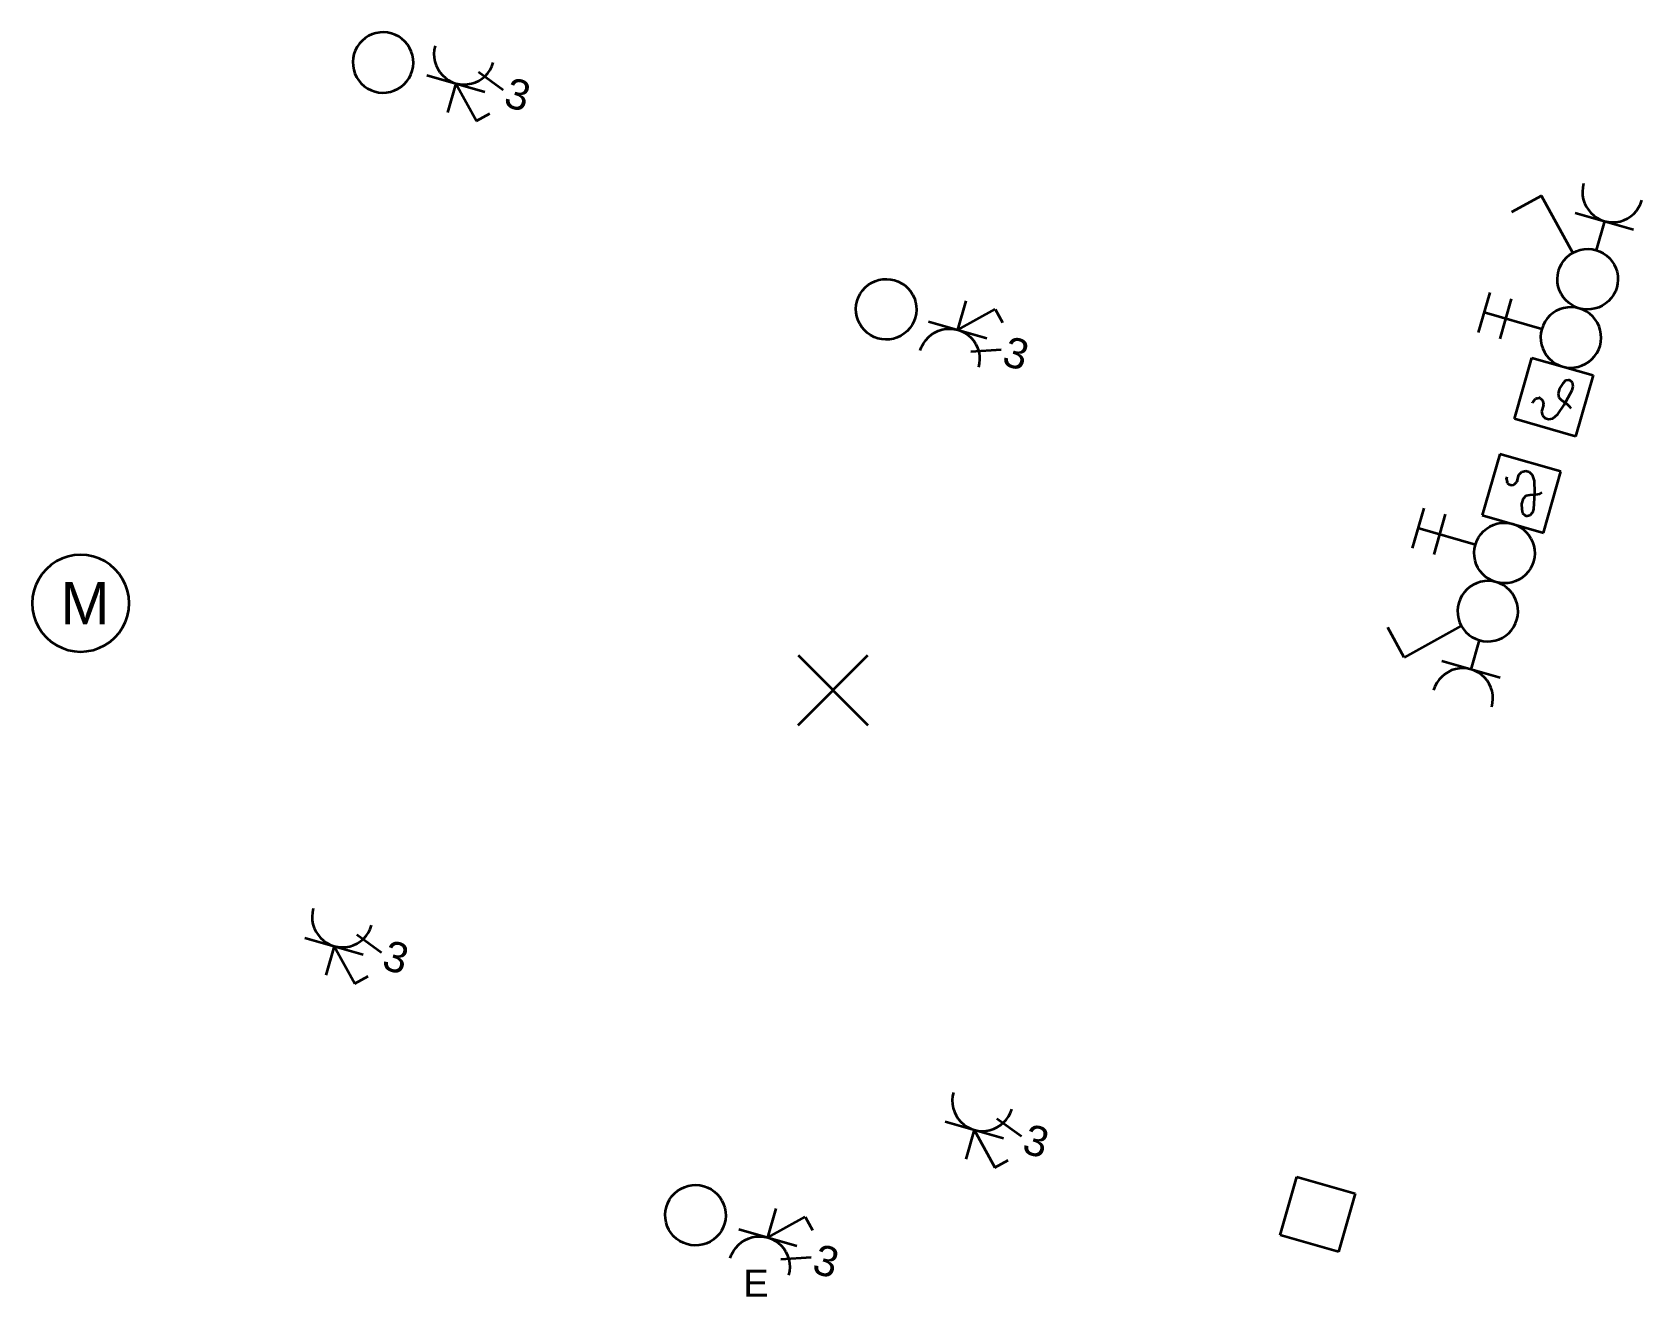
# Model space of a CAD drawing. Extents: x 800 to 1481, y 55 to 490.
# Drawn here: x 1274.3 to 1327.4, y 187.7 to 229.5 of the extents above; entities that cross this region are included whole.
import ezdxf

# ---------------------------------------------------------------- set-up
doc = ezdxf.new("R2010")
doc.units = 0
doc.layers.get('0').update_dxf_attribs({"lineweight": 18})
for name, color, linetype, lineweight, true_color in [('E_Licht', 7, 'Continuous', 35, 0x0080ff), ('E_Multimedia', 7, 'Continuous', 35, 0x00e500), ('E_RTH', 5, 'Continuous', 35, 0x0000ff)]:
    doc.layers.add(name, color=color, linetype=linetype, lineweight=lineweight, true_color=true_color)
doc.styles.get("Standard").update_dxf_attribs({"font": 'arial.ttf'})

# ---------------------------------------------------------------- blocks, each defined once
blk = doc.blocks.new('Steckdose T13_ UP_ 3-fach_ geschaltet-A0Q9B2KDAY', base_point=(1297.319, 188.319))
at = {"color": 0, "linetype": 'ByBlock', "lineweight": -2, "ltscale": 0.35}
for p, q in [((1298.556, 189.649), (1298.832, 190.61)), ((1298.556, 189.649), (1299.793, 190.334)), ((1299.793, 190.334), (1300.036, 189.895)), ((1297.595, 189.925), (1299.517, 189.372)), ((1297.423, 189.203), (1297.498, 189.31)), ((1297.498, 189.31), (1297.586, 189.407)), ((1297.586, 189.407), (1297.685, 189.492)), ((1297.685, 189.492), (1297.795, 189.562)), ((1297.795, 189.562), (1297.914, 189.618)), ((1297.914, 189.618), (1298.038, 189.658)), ((1298.038, 189.658), (1298.167, 189.681)), ((1298.167, 189.681), (1298.298, 189.687)), ((1298.298, 189.687), (1298.428, 189.676)), ((1298.428, 189.676), (1298.556, 189.649)), ((1298.556, 189.649), (1298.679, 189.604)), ((1298.679, 189.604), (1298.795, 189.544)), ((1298.795, 189.544), (1298.903, 189.47)), ((1298.903, 189.47), (1299, 189.382)), ((1299, 189.382), (1299.084, 189.282)), ((1299.084, 189.282), (1299.155, 189.172)), ((1297.319, 188.963), (1297.363, 189.087)), ((1297.363, 189.087), (1297.423, 189.203)), ((1298.992, 188.931), (1299.993, 188.996)), ((1299.155, 189.172), (1299.21, 189.053)), ((1299.21, 189.053), (1299.25, 188.929)), ((1299.25, 188.929), (1299.274, 188.8)), ((1299.274, 188.8), (1299.28, 188.669)), ((1299.269, 188.539), (1299.241, 188.411)), ((1299.28, 188.669), (1299.269, 188.539))]:
    blk.add_line(p, q, dxfattribs=at)
at = {"color": 0, "linetype": 'ByBlock', "lineweight": -2, "ltscale": 0.35, "insert": (1300.249, 189.461), "char_height": 1, "attachment_point": 1, "rotation": 343.9744}
blk.add_mtext('{\\fArial;3}', dxfattribs=at)
blk = doc.blocks.new('Bauteilbeschriftung-A0Q9B2KFAY', base_point=(1297.747, 187.691))
at = {"color": 0, "linetype": 'ByBlock', "lineweight": -2, "ltscale": 0.35, "insert": (1297.747, 188.591), "char_height": 0.9, "attachment_point": 1}
blk.add_mtext('{\\fArial;E}', dxfattribs=at)
blk = doc.blocks.new('Storentaster_ UP-A0Q9B2LFAY', base_point=(1322.032, 218.381))
at = {"color": 0, "lineweight": -2}
for p, q in [((1322.032, 219.539), (1322.413, 220.866)), ((1322.744, 219.335), (1323.125, 220.661)), ((1324.121, 219.657), (1322.222, 220.202)), ((1324.388, 220.101), (1324.3, 220.004)), ((1324.488, 220.185), (1324.388, 220.101)), ((1324.598, 220.256), (1324.488, 220.185)), ((1324.716, 220.311), (1324.598, 220.256)), ((1324.841, 220.351), (1324.716, 220.311)), ((1324.97, 220.375), (1324.841, 220.351)), ((1325.1, 220.381), (1324.97, 220.375)), ((1325.231, 220.37), (1325.1, 220.381)), ((1325.358, 220.342), (1325.231, 220.37)), ((1325.482, 220.298), (1325.358, 220.342)), ((1325.598, 220.238), (1325.482, 220.298)), ((1325.705, 220.163), (1325.598, 220.238)), ((1325.802, 220.075), (1325.705, 220.163)), ((1324.121, 219.657), (1324.093, 219.529)), ((1324.165, 219.78), (1324.121, 219.657)), ((1324.225, 219.896), (1324.165, 219.78)), ((1324.3, 220.004), (1324.225, 219.896)), ((1325.886, 219.975), (1325.802, 220.075)), ((1325.957, 219.865), (1325.886, 219.975)), ((1326.013, 219.747), (1325.957, 219.865)), ((1326.053, 219.622), (1326.013, 219.747)), ((1326.076, 219.494), (1326.053, 219.622)), ((1324.093, 219.529), (1324.083, 219.399)), ((1324.083, 219.399), (1324.089, 219.268)), ((1324.089, 219.268), (1324.112, 219.139)), ((1324.112, 219.139), (1324.152, 219.015)), ((1325.999, 218.982), (1326.043, 219.105)), ((1326.043, 219.105), (1326.071, 219.233)), ((1326.071, 219.233), (1326.082, 219.363)), ((1326.082, 219.363), (1326.076, 219.494)), ((1324.152, 219.015), (1324.208, 218.896)), ((1324.208, 218.896), (1324.278, 218.786)), ((1324.278, 218.786), (1324.363, 218.687)), ((1324.363, 218.687), (1324.459, 218.599)), ((1324.459, 218.599), (1324.567, 218.524)), ((1324.567, 218.524), (1324.683, 218.464)), ((1325.448, 218.45), (1325.567, 218.506)), ((1325.567, 218.506), (1325.677, 218.577)), ((1325.677, 218.577), (1325.777, 218.661)), ((1325.777, 218.661), (1325.865, 218.758)), ((1325.865, 218.758), (1325.939, 218.865)), ((1325.939, 218.865), (1325.999, 218.982)), ((1324.683, 218.464), (1324.806, 218.42)), ((1324.806, 218.42), (1324.934, 218.392)), ((1324.934, 218.392), (1325.064, 218.381)), ((1325.064, 218.381), (1325.195, 218.387)), ((1325.195, 218.387), (1325.324, 218.411)), ((1325.324, 218.411), (1325.448, 218.45))]:
    blk.add_line(p, q, dxfattribs=at)
blk = doc.blocks.new('Schalter_ Schema 0_ UP-A0Q9B2LHAY', base_point=(1323.121, 220.303))
at = {"color": 0, "linetype": 'ByBlock', "lineweight": -2, "ltscale": 0.35}
for p, q in [((1324.108, 224.06), (1323.121, 223.514)), ((1325.15, 222.178), (1324.108, 224.06)), ((1325.15, 222.178), (1325.268, 222.234)), ((1325.268, 222.234), (1325.393, 222.274)), ((1325.393, 222.274), (1325.522, 222.297)), ((1325.522, 222.297), (1325.652, 222.303)), ((1325.652, 222.303), (1325.783, 222.292)), ((1325.783, 222.292), (1325.911, 222.264)), ((1325.911, 222.264), (1326.034, 222.22)), ((1324.673, 221.579), (1324.718, 221.702)), ((1324.718, 221.702), (1324.778, 221.819)), ((1324.778, 221.819), (1324.852, 221.926)), ((1324.852, 221.926), (1324.94, 222.023)), ((1324.94, 222.023), (1325.04, 222.107)), ((1325.04, 222.107), (1325.15, 222.178)), ((1326.034, 222.22), (1326.15, 222.16)), ((1326.15, 222.16), (1326.257, 222.086)), ((1326.257, 222.086), (1326.354, 221.998)), ((1326.354, 221.998), (1326.439, 221.898)), ((1326.439, 221.898), (1326.509, 221.788)), ((1326.509, 221.788), (1326.565, 221.669)), ((1324.635, 221.321), (1324.646, 221.451)), ((1324.641, 221.19), (1324.635, 221.321)), ((1324.664, 221.062), (1324.641, 221.19)), ((1324.646, 221.451), (1324.673, 221.579)), ((1326.565, 221.669), (1326.605, 221.545)), ((1326.605, 221.545), (1326.628, 221.416)), ((1326.634, 221.285), (1326.623, 221.155)), ((1326.628, 221.416), (1326.634, 221.285)), ((1324.704, 220.937), (1324.664, 221.062)), ((1324.76, 220.819), (1324.704, 220.937)), ((1324.83, 220.709), (1324.76, 220.819)), ((1324.915, 220.609), (1324.83, 220.709)), ((1326.417, 220.68), (1326.329, 220.584)), ((1326.491, 220.788), (1326.417, 220.68)), ((1326.551, 220.904), (1326.491, 220.788)), ((1326.596, 221.027), (1326.551, 220.904)), ((1326.623, 221.155), (1326.596, 221.027)), ((1325.012, 220.521), (1324.915, 220.609)), ((1325.119, 220.446), (1325.012, 220.521)), ((1325.235, 220.386), (1325.119, 220.446)), ((1325.358, 220.342), (1325.235, 220.386)), ((1325.486, 220.314), (1325.358, 220.342)), ((1325.617, 220.303), (1325.486, 220.314)), ((1325.747, 220.31), (1325.617, 220.303)), ((1325.876, 220.333), (1325.747, 220.31)), ((1326.001, 220.373), (1325.876, 220.333)), ((1326.119, 220.428), (1326.001, 220.373)), ((1326.229, 220.499), (1326.119, 220.428)), ((1326.329, 220.584), (1326.229, 220.499))]:
    blk.add_line(p, q, dxfattribs=at)
blk = doc.blocks.new('Steckdose T13_ UP-A0Q9B2LJAY', base_point=(1325.225, 222.264))
at = {"color": 0, "linetype": 'ByBlock', "lineweight": -2, "ltscale": 0.35}
for p, q in [((1325.502, 224.463), (1325.474, 224.335)), ((1325.474, 224.335), (1325.463, 224.204)), ((1325.463, 224.204), (1325.469, 224.074)), ((1325.469, 224.074), (1325.492, 223.945)), ((1325.492, 223.945), (1325.532, 223.821)), ((1325.532, 223.821), (1325.588, 223.702)), ((1327.38, 223.787), (1327.424, 223.911)), ((1325.225, 223.502), (1327.148, 222.949)), ((1325.588, 223.702), (1325.659, 223.592)), ((1325.659, 223.592), (1325.743, 223.492)), ((1325.743, 223.492), (1325.84, 223.404)), ((1325.84, 223.404), (1325.947, 223.33)), ((1325.947, 223.33), (1326.064, 223.27)), ((1326.829, 223.256), (1326.947, 223.312)), ((1326.947, 223.312), (1327.057, 223.382)), ((1327.057, 223.382), (1327.157, 223.467)), ((1327.157, 223.467), (1327.245, 223.564)), ((1327.245, 223.564), (1327.32, 223.671)), ((1327.32, 223.671), (1327.38, 223.787)), ((1326.187, 223.225), (1325.911, 222.264)), ((1326.064, 223.27), (1326.187, 223.225)), ((1326.187, 223.225), (1326.314, 223.198)), ((1326.314, 223.198), (1326.445, 223.187)), ((1326.445, 223.187), (1326.575, 223.193)), ((1326.575, 223.193), (1326.704, 223.216)), ((1326.704, 223.216), (1326.829, 223.256))]:
    blk.add_line(p, q, dxfattribs=at)
blk = doc.blocks.new('Abzweigdose quadratisch (multi) UP-A0Q9B2LNAY', base_point=(1315.482, 189.18))
at = {"color": 0, "lineweight": -2}
for p, q in [((1315.482, 189.732), (1316.035, 191.654)), ((1316.035, 191.654), (1317.957, 191.102)), ((1317.957, 191.102), (1317.405, 189.18)), ((1317.405, 189.18), (1315.482, 189.732))]:
    blk.add_line(p, q, dxfattribs=at)
blk = doc.blocks.new('Steckdose T13_ UP_ 3-fach_ geschaltet-A0Q9B2LPAY', base_point=(1304.414, 191.967))
at = {"color": 0, "linetype": 'ByBlock', "lineweight": -2, "ltscale": 0.35}
for p, q in [((1304.662, 194.314), (1304.651, 194.183)), ((1304.651, 194.183), (1304.657, 194.053)), ((1304.657, 194.053), (1304.681, 193.924)), ((1304.69, 194.441), (1304.662, 194.314)), ((1304.681, 193.924), (1304.72, 193.799)), ((1304.72, 193.799), (1304.776, 193.681)), ((1304.776, 193.681), (1304.847, 193.571)), ((1304.847, 193.571), (1304.931, 193.471)), ((1306.125, 193.581), (1306.94, 192.995)), ((1306.345, 193.446), (1306.433, 193.542)), ((1306.433, 193.542), (1306.508, 193.65)), ((1306.508, 193.65), (1306.568, 193.766)), ((1306.568, 193.766), (1306.612, 193.889)), ((1304.414, 193.48), (1306.336, 192.928)), ((1304.931, 193.471), (1305.028, 193.383)), ((1305.028, 193.383), (1305.136, 193.308)), ((1305.375, 193.204), (1305.099, 192.243)), ((1305.136, 193.308), (1305.252, 193.248)), ((1305.252, 193.248), (1305.375, 193.204)), ((1305.375, 193.204), (1305.503, 193.176)), ((1305.375, 193.204), (1306.06, 191.967)), ((1305.503, 193.176), (1305.633, 193.166)), ((1305.633, 193.166), (1305.764, 193.172)), ((1305.764, 193.172), (1305.892, 193.195)), ((1305.892, 193.195), (1306.017, 193.235)), ((1306.017, 193.235), (1306.135, 193.291)), ((1306.135, 193.291), (1306.245, 193.361)), ((1306.245, 193.361), (1306.345, 193.446)), ((1306.06, 191.967), (1306.499, 192.21))]:
    blk.add_line(p, q, dxfattribs=at)
at = {"color": 0, "linetype": 'ByBlock', "lineweight": -2, "ltscale": 0.35, "insert": (1307.185, 193.426), "char_height": 1, "attachment_point": 1, "rotation": 343.9744}
blk.add_mtext('{\\fArial;3}', dxfattribs=at)
blk = doc.blocks.new('Deckenauslass-A0Q9B2LRAY', base_point=(1299.555, 206.578))
at = {"color": 0, "lineweight": -2}
for p, q in [((1299.555, 206.578), (1301.863, 208.886)), ((1299.555, 208.886), (1301.863, 206.578))]:
    blk.add_line(p, q, dxfattribs=at)
blk = doc.blocks.new('Motor allgemein-A0Q9B2LTAY', base_point=(1274.26, 209.001))
at = {"color": 0, "linetype": 'ByBlock', "lineweight": -2, "ltscale": 0.35}
for p, q in [((1275.446, 212.146), (1275.248, 212.079)), ((1275.652, 212.187), (1275.446, 212.146)), ((1275.86, 212.201), (1275.652, 212.187)), ((1276.069, 212.187), (1275.86, 212.201)), ((1276.275, 212.146), (1276.069, 212.187)), ((1276.473, 212.079), (1276.275, 212.146)), ((1274.729, 211.732), (1274.591, 211.575)), ((1274.886, 211.87), (1274.729, 211.732)), ((1275.06, 211.986), (1274.886, 211.87)), ((1275.248, 212.079), (1275.06, 211.986)), ((1276.66, 211.986), (1276.473, 212.079)), ((1276.834, 211.87), (1276.66, 211.986)), ((1276.992, 211.732), (1276.834, 211.87)), ((1277.13, 211.575), (1276.992, 211.732)), ((1274.382, 211.213), (1274.315, 211.015)), ((1274.475, 211.401), (1274.382, 211.213)), ((1274.591, 211.575), (1274.475, 211.401)), ((1277.246, 211.401), (1277.13, 211.575)), ((1277.339, 211.213), (1277.246, 211.401)), ((1277.406, 211.015), (1277.339, 211.213)), ((1274.274, 210.81), (1274.26, 210.601)), ((1274.26, 210.601), (1274.274, 210.392)), ((1274.315, 211.015), (1274.274, 210.81)), ((1277.447, 210.81), (1277.406, 211.015)), ((1277.46, 210.601), (1277.447, 210.81)), ((1277.447, 210.392), (1277.46, 210.601)), ((1274.274, 210.392), (1274.315, 210.187)), ((1274.315, 210.187), (1274.382, 209.988)), ((1277.339, 209.988), (1277.406, 210.187)), ((1277.406, 210.187), (1277.447, 210.392)), ((1274.382, 209.988), (1274.475, 209.801)), ((1274.475, 209.801), (1274.591, 209.627)), ((1274.591, 209.627), (1274.729, 209.469)), ((1274.729, 209.469), (1274.886, 209.331)), ((1276.834, 209.331), (1276.992, 209.469)), ((1276.992, 209.469), (1277.13, 209.627)), ((1277.13, 209.627), (1277.246, 209.801)), ((1277.246, 209.801), (1277.339, 209.988)), ((1274.886, 209.331), (1275.06, 209.215)), ((1275.06, 209.215), (1275.248, 209.123)), ((1275.248, 209.123), (1275.446, 209.055)), ((1275.446, 209.055), (1275.652, 209.014)), ((1275.652, 209.014), (1275.86, 209.001)), ((1275.86, 209.001), (1276.069, 209.014)), ((1276.069, 209.014), (1276.275, 209.055)), ((1276.275, 209.055), (1276.473, 209.123)), ((1276.473, 209.123), (1276.66, 209.215)), ((1276.66, 209.215), (1276.834, 209.331))]:
    blk.add_line(p, q, dxfattribs=at)
at = {"color": 0, "linetype": 'ByBlock', "lineweight": -2, "ltscale": 0.35, "insert": (1275.19, 211.301), "char_height": 1.4, "attachment_point": 1}
blk.add_mtext('{\\fArial;M}', dxfattribs=at)
blk = doc.blocks.new('Temperaturmelder_ UP-A0Q9B2LVAY', base_point=(1322.155, 212.931))
at = {"color": 0, "linetype": 'ByBlock', "lineweight": -2, "ltscale": 0.35}
for p, q in [((1322.735, 215.529), (1322.155, 213.511)), ((1324.753, 214.95), (1322.735, 215.529)), ((1323.305, 214.635), (1323.366, 214.848)), ((1323.366, 214.848), (1323.457, 214.947)), ((1323.457, 214.947), (1323.589, 214.972)), ((1323.589, 214.972), (1323.704, 214.939)), ((1323.704, 214.939), (1323.803, 214.848)), ((1323.803, 214.848), (1323.869, 214.642)), ((1324.173, 212.931), (1324.753, 214.95)), ((1322.956, 214.717), (1322.957, 214.726)), ((1322.956, 214.708), (1322.956, 214.717)), ((1322.957, 214.7), (1322.956, 214.708)), ((1322.957, 214.726), (1322.959, 214.734)), ((1322.957, 214.7), (1322.975, 214.604)), ((1322.971, 214.775), (1322.959, 214.734)), ((1322.977, 214.597), (1322.975, 214.604)), ((1322.98, 214.59), (1322.977, 214.597)), ((1322.983, 214.584), (1322.98, 214.59)), ((1322.988, 214.578), (1322.983, 214.584)), ((1322.993, 214.573), (1322.988, 214.578)), ((1322.993, 214.573), (1323.057, 214.514)), ((1323.063, 214.509), (1323.057, 214.514)), ((1323.069, 214.505), (1323.063, 214.509)), ((1323.076, 214.502), (1323.069, 214.505)), ((1323.083, 214.5), (1323.076, 214.502)), ((1323.09, 214.499), (1323.083, 214.5)), ((1323.098, 214.499), (1323.09, 214.499)), ((1323.105, 214.5), (1323.098, 214.499)), ((1323.105, 214.5), (1323.191, 214.516)), ((1323.198, 214.517), (1323.191, 214.516)), ((1323.205, 214.52), (1323.198, 214.517)), ((1323.211, 214.524), (1323.205, 214.52)), ((1323.217, 214.528), (1323.211, 214.524)), ((1323.222, 214.533), (1323.217, 214.528)), ((1323.222, 214.533), (1323.288, 214.605)), ((1323.294, 214.611), (1323.288, 214.605)), ((1323.298, 214.619), (1323.294, 214.611)), ((1323.302, 214.627), (1323.298, 214.619)), ((1323.305, 214.635), (1323.302, 214.627)), ((1323.885, 214.263), (1323.851, 213.71)), ((1323.869, 214.642), (1323.885, 214.263)), ((1324.058, 214.213), (1324.132, 214.254)), ((1323.464, 213.884), (1323.514, 214.057)), ((1323.472, 213.694), (1323.464, 213.884)), ((1323.514, 214.057), (1323.604, 214.156)), ((1323.604, 214.156), (1323.736, 214.18)), ((1323.736, 214.18), (1323.926, 214.188)), ((1323.926, 214.188), (1324.058, 214.213)), ((1322.155, 213.511), (1324.173, 212.931)), ((1323.496, 213.563), (1323.472, 213.694)), ((1323.568, 213.497), (1323.496, 213.563)), ((1323.575, 213.491), (1323.568, 213.497)), ((1323.584, 213.486), (1323.575, 213.491)), ((1323.593, 213.482), (1323.584, 213.486)), ((1323.603, 213.479), (1323.593, 213.482)), ((1323.612, 213.478), (1323.603, 213.479)), ((1323.622, 213.477), (1323.612, 213.478)), ((1323.632, 213.479), (1323.622, 213.477)), ((1323.727, 213.496), (1323.632, 213.479)), ((1323.818, 213.595), (1323.727, 213.496)), ((1323.851, 213.71), (1323.818, 213.595))]:
    blk.add_line(p, q, dxfattribs=at)
blk = doc.blocks.new('Storentaster_ UP-A0Q9B2LXAY', base_point=(1319.838, 211.26))
at = {"color": 0, "lineweight": -2}
for p, q in [((1320.219, 213.745), (1319.838, 212.418)), ((1320.931, 213.54), (1320.55, 212.214)), ((1322.404, 213.135), (1322.522, 213.19)), ((1322.522, 213.19), (1322.647, 213.23)), ((1322.647, 213.23), (1322.775, 213.254)), ((1322.775, 213.254), (1322.906, 213.26)), ((1322.906, 213.26), (1323.036, 213.249)), ((1323.036, 213.249), (1323.164, 213.221)), ((1323.164, 213.221), (1323.287, 213.177)), ((1321.927, 212.536), (1320.028, 213.081)), ((1321.927, 212.536), (1321.971, 212.659)), ((1321.971, 212.659), (1322.031, 212.775)), ((1322.031, 212.775), (1322.106, 212.883)), ((1322.106, 212.883), (1322.194, 212.98)), ((1322.194, 212.98), (1322.294, 213.064)), ((1322.294, 213.064), (1322.404, 213.135)), ((1323.287, 213.177), (1323.404, 213.117)), ((1323.404, 213.117), (1323.511, 213.042)), ((1323.511, 213.042), (1323.608, 212.954)), ((1323.608, 212.954), (1323.692, 212.854)), ((1323.692, 212.854), (1323.763, 212.744)), ((1323.763, 212.744), (1323.819, 212.626)), ((1321.888, 212.278), (1321.899, 212.408)), ((1321.895, 212.147), (1321.888, 212.278)), ((1321.918, 212.018), (1321.895, 212.147)), ((1321.899, 212.408), (1321.927, 212.536)), ((1323.819, 212.626), (1323.859, 212.501)), ((1323.859, 212.501), (1323.882, 212.373)), ((1323.888, 212.242), (1323.877, 212.112)), ((1323.882, 212.373), (1323.888, 212.242)), ((1321.958, 211.894), (1321.918, 212.018)), ((1322.013, 211.775), (1321.958, 211.894)), ((1322.084, 211.665), (1322.013, 211.775)), ((1322.169, 211.566), (1322.084, 211.665)), ((1323.671, 211.637), (1323.583, 211.54)), ((1323.745, 211.744), (1323.671, 211.637)), ((1323.805, 211.861), (1323.745, 211.744)), ((1323.849, 211.984), (1323.805, 211.861)), ((1323.877, 212.112), (1323.849, 211.984)), ((1322.265, 211.478), (1322.169, 211.566)), ((1322.373, 211.403), (1322.265, 211.478)), ((1322.489, 211.343), (1322.373, 211.403)), ((1322.612, 211.299), (1322.489, 211.343)), ((1322.74, 211.271), (1322.612, 211.299)), ((1322.87, 211.26), (1322.74, 211.271)), ((1323.001, 211.266), (1322.87, 211.26)), ((1323.13, 211.289), (1323.001, 211.266)), ((1323.254, 211.329), (1323.13, 211.289)), ((1323.373, 211.385), (1323.254, 211.329)), ((1323.483, 211.456), (1323.373, 211.385)), ((1323.583, 211.54), (1323.483, 211.456))]:
    blk.add_line(p, q, dxfattribs=at)
blk = doc.blocks.new('Schalter_ Schema 0_ UP-A0Q9B2LZAY', base_point=(1319.033, 208.811))
at = {"color": 0, "linetype": 'ByBlock', "lineweight": -2, "ltscale": 0.35}
for p, q in [((1321.742, 211.142), (1321.642, 211.057)), ((1321.852, 211.212), (1321.742, 211.142)), ((1321.97, 211.268), (1321.852, 211.212)), ((1322.095, 211.308), (1321.97, 211.268)), ((1322.223, 211.331), (1322.095, 211.308)), ((1322.354, 211.337), (1322.223, 211.331)), ((1322.484, 211.327), (1322.354, 211.337)), ((1322.612, 211.299), (1322.484, 211.327)), ((1322.735, 211.255), (1322.612, 211.299)), ((1322.852, 211.195), (1322.735, 211.255)), ((1322.959, 211.12), (1322.852, 211.195)), ((1323.056, 211.032), (1322.959, 211.12)), ((1321.375, 210.614), (1321.347, 210.486)), ((1321.419, 210.737), (1321.375, 210.614)), ((1321.479, 210.853), (1321.419, 210.737)), ((1321.554, 210.96), (1321.479, 210.853)), ((1321.642, 211.057), (1321.554, 210.96)), ((1323.14, 210.932), (1323.056, 211.032)), ((1323.211, 210.822), (1323.14, 210.932)), ((1323.267, 210.704), (1323.211, 210.822)), ((1323.306, 210.579), (1323.267, 210.704)), ((1323.33, 210.45), (1323.306, 210.579)), ((1321.347, 210.486), (1321.336, 210.356)), ((1321.336, 210.356), (1321.342, 210.225)), ((1321.342, 210.225), (1321.366, 210.096)), ((1321.366, 210.096), (1321.406, 209.972)), ((1323.253, 209.938), (1323.297, 210.062)), ((1323.297, 210.062), (1323.325, 210.189)), ((1323.325, 210.189), (1323.336, 210.32)), ((1323.336, 210.32), (1323.33, 210.45)), ((1319.579, 208.811), (1319.033, 209.798)), ((1321.461, 209.853), (1319.579, 208.811)), ((1321.406, 209.972), (1321.461, 209.853)), ((1321.461, 209.853), (1321.532, 209.743)), ((1321.532, 209.743), (1321.616, 209.643)), ((1321.616, 209.643), (1321.713, 209.555)), ((1321.713, 209.555), (1321.821, 209.481)), ((1321.821, 209.481), (1321.937, 209.421)), ((1322.821, 209.463), (1322.931, 209.533)), ((1322.931, 209.533), (1323.03, 209.618)), ((1323.03, 209.618), (1323.118, 209.715)), ((1323.118, 209.715), (1323.193, 209.822)), ((1323.193, 209.822), (1323.253, 209.938)), ((1321.937, 209.421), (1322.06, 209.376)), ((1322.06, 209.376), (1322.188, 209.349)), ((1322.188, 209.349), (1322.318, 209.338)), ((1322.318, 209.338), (1322.449, 209.344)), ((1322.449, 209.344), (1322.578, 209.367)), ((1322.578, 209.367), (1322.702, 209.407)), ((1322.702, 209.407), (1322.821, 209.463))]:
    blk.add_line(p, q, dxfattribs=at)
blk = doc.blocks.new('Steckdose T13_ UP-A0Q9B2M1AY', base_point=(1320.547, 207.178))
at = {"color": 0, "linetype": 'ByBlock', "lineweight": -2, "ltscale": 0.35}
for p, q in [((1321.784, 208.415), (1322.06, 209.376)), ((1322.745, 208.139), (1320.823, 208.691)), ((1321.266, 208.425), (1321.142, 208.385)), ((1321.395, 208.448), (1321.266, 208.425)), ((1321.526, 208.454), (1321.395, 208.448)), ((1321.656, 208.443), (1321.526, 208.454)), ((1321.784, 208.415), (1321.656, 208.443)), ((1321.907, 208.371), (1321.784, 208.415)), ((1320.651, 207.97), (1320.591, 207.853)), ((1320.726, 208.077), (1320.651, 207.97)), ((1320.814, 208.174), (1320.726, 208.077)), ((1320.913, 208.258), (1320.814, 208.174)), ((1321.023, 208.329), (1320.913, 208.258)), ((1321.142, 208.385), (1321.023, 208.329)), ((1322.023, 208.311), (1321.907, 208.371)), ((1322.131, 208.237), (1322.023, 208.311)), ((1322.228, 208.149), (1322.131, 208.237)), ((1322.312, 208.049), (1322.228, 208.149)), ((1322.383, 207.939), (1322.312, 208.049)), ((1322.438, 207.82), (1322.383, 207.939)), ((1320.591, 207.853), (1320.547, 207.73)), ((1322.478, 207.696), (1322.438, 207.82)), ((1322.502, 207.567), (1322.478, 207.696)), ((1322.497, 207.306), (1322.508, 207.436)), ((1322.508, 207.436), (1322.502, 207.567)), ((1322.469, 207.178), (1322.497, 207.306))]:
    blk.add_line(p, q, dxfattribs=at)
blk = doc.blocks.new('Steckdose T13_ UP_ 3-fach_ geschaltet-A0Q9B2MBAY', base_point=(1283.269, 198.04))
at = {"color": 0, "linetype": 'ByBlock', "lineweight": -2, "ltscale": 0.35}
for p, q in [((1283.545, 200.515), (1283.517, 200.387)), ((1283.517, 200.387), (1283.506, 200.257)), ((1283.506, 200.257), (1283.512, 200.126)), ((1283.512, 200.126), (1283.535, 199.997)), ((1283.535, 199.997), (1283.575, 199.873)), ((1285.423, 199.84), (1285.467, 199.963)), ((1283.269, 199.554), (1285.191, 199.002)), ((1283.575, 199.873), (1283.631, 199.754)), ((1283.631, 199.754), (1283.702, 199.644)), ((1283.702, 199.644), (1283.786, 199.545)), ((1283.786, 199.545), (1283.883, 199.457)), ((1283.883, 199.457), (1283.99, 199.382)), ((1283.99, 199.382), (1284.107, 199.322)), ((1284.872, 199.308), (1284.99, 199.364)), ((1284.98, 199.654), (1285.795, 199.068)), ((1284.99, 199.364), (1285.1, 199.435)), ((1285.1, 199.435), (1285.2, 199.519)), ((1285.2, 199.519), (1285.288, 199.616)), ((1285.288, 199.616), (1285.363, 199.723)), ((1285.363, 199.723), (1285.423, 199.84)), ((1284.23, 199.278), (1283.954, 198.317)), ((1284.107, 199.322), (1284.23, 199.278)), ((1284.23, 199.278), (1284.358, 199.25)), ((1284.23, 199.278), (1284.915, 198.04)), ((1284.358, 199.25), (1284.488, 199.239)), ((1284.488, 199.239), (1284.619, 199.245)), ((1284.619, 199.245), (1284.747, 199.268)), ((1284.747, 199.268), (1284.872, 199.308)), ((1284.915, 198.04), (1285.354, 198.284))]:
    blk.add_line(p, q, dxfattribs=at)
at = {"color": 0, "linetype": 'ByBlock', "lineweight": -2, "ltscale": 0.35, "insert": (1286.04, 199.499), "char_height": 1, "attachment_point": 1, "rotation": 343.9744}
blk.add_mtext('{\\fArial;3}', dxfattribs=at)
blk = doc.blocks.new('Temperaturmelder_ UP-A0Q9B2MHAY', base_point=(1323.217, 216.112))
at = {"color": 0, "linetype": 'ByBlock', "lineweight": -2, "ltscale": 0.35}
for p, q in [((1323.217, 216.691), (1323.797, 218.71)), ((1323.797, 218.71), (1325.815, 218.13)), ((1325.002, 217.972), (1324.907, 217.954)), ((1325.011, 217.973), (1325.002, 217.972)), ((1325.021, 217.973), (1325.011, 217.973)), ((1325.031, 217.971), (1325.021, 217.973)), ((1325.041, 217.968), (1325.031, 217.971)), ((1325.815, 218.13), (1325.236, 216.112)), ((1324.708, 217.699), (1324.659, 217.526)), ((1324.659, 217.526), (1324.683, 217.394)), ((1324.816, 217.855), (1324.708, 217.699)), ((1324.907, 217.954), (1324.816, 217.855)), ((1324.864, 217.155), (1325.129, 217.64)), ((1325.05, 217.964), (1325.041, 217.968)), ((1325.058, 217.959), (1325.05, 217.964)), ((1325.066, 217.953), (1325.058, 217.959)), ((1325.137, 217.888), (1325.066, 217.953)), ((1325.129, 217.64), (1325.162, 217.756)), ((1325.162, 217.756), (1325.137, 217.888)), ((1323.818, 217.206), (1323.829, 217.246)), ((1323.832, 217.254), (1323.829, 217.246)), ((1323.836, 217.262), (1323.832, 217.254)), ((1323.841, 217.269), (1323.836, 217.262)), ((1323.846, 217.276), (1323.841, 217.269)), ((1323.846, 217.276), (1323.912, 217.348)), ((1323.918, 217.353), (1323.912, 217.348)), ((1323.923, 217.357), (1323.918, 217.353)), ((1323.93, 217.361), (1323.923, 217.357)), ((1323.936, 217.364), (1323.93, 217.361)), ((1323.943, 217.365), (1323.936, 217.364)), ((1323.943, 217.365), (1324.029, 217.381)), ((1324.037, 217.382), (1324.029, 217.381)), ((1324.044, 217.382), (1324.037, 217.382)), ((1324.051, 217.381), (1324.044, 217.382)), ((1324.059, 217.379), (1324.051, 217.381)), ((1324.065, 217.376), (1324.059, 217.379)), ((1324.072, 217.372), (1324.065, 217.376)), ((1324.078, 217.367), (1324.072, 217.372)), ((1324.078, 217.367), (1324.142, 217.308)), ((1324.175, 217.147), (1324.114, 216.933)), ((1324.114, 216.933), (1324.139, 216.801)), ((1324.147, 217.303), (1324.142, 217.308)), ((1324.151, 217.297), (1324.147, 217.303)), ((1324.155, 217.291), (1324.151, 217.297)), ((1324.157, 217.284), (1324.155, 217.291)), ((1324.159, 217.277), (1324.157, 217.284)), ((1324.159, 217.277), (1324.177, 217.181)), ((1324.175, 217.147), (1324.177, 217.155)), ((1324.178, 217.173), (1324.177, 217.181)), ((1324.177, 217.155), (1324.178, 217.164)), ((1324.178, 217.164), (1324.178, 217.173)), ((1324.65, 216.842), (1324.864, 217.155)), ((1324.683, 217.394), (1324.782, 217.303)), ((1324.782, 217.303), (1324.938, 217.196)), ((1324.938, 217.196), (1325.037, 217.105)), ((1325.037, 217.105), (1325.078, 217.031)), ((1325.236, 216.112), (1323.217, 216.691)), ((1324.139, 216.801), (1324.237, 216.71)), ((1324.237, 216.71), (1324.353, 216.677)), ((1324.353, 216.677), (1324.485, 216.702)), ((1324.485, 216.702), (1324.65, 216.842))]:
    blk.add_line(p, q, dxfattribs=at)
blk = doc.blocks.new('Steckdose T13_ UP_ 3-fach_ geschaltet-A0Q9B2MJAY', base_point=(1303.592, 218.303))
at = {"color": 0, "linetype": 'ByBlock', "lineweight": -2, "ltscale": 0.35}
for p, q in [((1304.829, 219.632), (1305.105, 220.593)), ((1304.829, 219.632), (1306.066, 220.317)), ((1306.066, 220.317), (1306.309, 219.878)), ((1303.868, 219.908), (1305.79, 219.356)), ((1304.069, 219.546), (1304.187, 219.601)), ((1304.187, 219.601), (1304.312, 219.641)), ((1304.312, 219.641), (1304.44, 219.664)), ((1304.44, 219.664), (1304.571, 219.671)), ((1304.571, 219.671), (1304.701, 219.66)), ((1304.701, 219.66), (1304.829, 219.632)), ((1304.829, 219.632), (1304.952, 219.588)), ((1304.952, 219.588), (1305.068, 219.528)), ((1303.592, 218.947), (1303.636, 219.07)), ((1303.636, 219.07), (1303.696, 219.186)), ((1303.696, 219.186), (1303.771, 219.294)), ((1303.771, 219.294), (1303.859, 219.39)), ((1303.859, 219.39), (1303.959, 219.475)), ((1303.959, 219.475), (1304.069, 219.546)), ((1305.068, 219.528), (1305.176, 219.453)), ((1305.176, 219.453), (1305.273, 219.365)), ((1305.273, 219.365), (1305.357, 219.265)), ((1305.357, 219.265), (1305.428, 219.155)), ((1305.428, 219.155), (1305.484, 219.037)), ((1305.484, 219.037), (1305.523, 218.912)), ((1305.265, 218.915), (1306.267, 218.979)), ((1305.542, 218.523), (1305.514, 218.395)), ((1305.523, 218.912), (1305.547, 218.784)), ((1305.553, 218.653), (1305.542, 218.523)), ((1305.547, 218.784), (1305.553, 218.653))]:
    blk.add_line(p, q, dxfattribs=at)
at = {"color": 0, "linetype": 'ByBlock', "lineweight": -2, "ltscale": 0.35, "insert": (1306.522, 219.445), "char_height": 1, "attachment_point": 1, "rotation": 343.9744}
blk.add_mtext('{\\fArial;3}', dxfattribs=at)
blk = doc.blocks.new('Einlasskasten UP-A0Q9B3WRAY', base_point=(1301.467, 219.311))
at = {"color": 0, "lineweight": -2}
for p, q in [((1301.872, 221.115), (1301.982, 221.185)), ((1301.982, 221.185), (1302.1, 221.241)), ((1302.1, 221.241), (1302.225, 221.281)), ((1302.225, 221.281), (1302.354, 221.304)), ((1302.354, 221.304), (1302.484, 221.31)), ((1302.484, 221.31), (1302.615, 221.3)), ((1302.615, 221.3), (1302.742, 221.272)), ((1302.742, 221.272), (1302.866, 221.227)), ((1302.866, 221.227), (1302.982, 221.167)), ((1302.982, 221.167), (1303.089, 221.093)), ((1301.505, 220.587), (1301.55, 220.71)), ((1301.55, 220.71), (1301.609, 220.826)), ((1301.609, 220.826), (1301.684, 220.933)), ((1301.684, 220.933), (1301.772, 221.03)), ((1301.772, 221.03), (1301.872, 221.115)), ((1303.089, 221.093), (1303.186, 221.005)), ((1303.186, 221.005), (1303.271, 220.905)), ((1303.271, 220.905), (1303.341, 220.795)), ((1303.341, 220.795), (1303.397, 220.677)), ((1303.397, 220.677), (1303.437, 220.552)), ((1301.467, 220.328), (1301.477, 220.459)), ((1301.473, 220.198), (1301.467, 220.328)), ((1301.496, 220.069), (1301.473, 220.198)), ((1301.477, 220.459), (1301.505, 220.587)), ((1303.455, 220.162), (1303.428, 220.034)), ((1303.437, 220.552), (1303.46, 220.423)), ((1303.466, 220.293), (1303.455, 220.162)), ((1303.46, 220.423), (1303.466, 220.293)), ((1301.536, 219.944), (1301.496, 220.069)), ((1301.592, 219.826), (1301.536, 219.944)), ((1301.662, 219.716), (1301.592, 219.826)), ((1301.747, 219.616), (1301.662, 219.716)), ((1301.844, 219.528), (1301.747, 219.616)), ((1303.161, 219.591), (1303.061, 219.506)), ((1303.249, 219.688), (1303.161, 219.591)), ((1303.323, 219.795), (1303.249, 219.688)), ((1303.383, 219.911), (1303.323, 219.795)), ((1303.428, 220.034), (1303.383, 219.911)), ((1301.951, 219.454), (1301.844, 219.528)), ((1302.067, 219.394), (1301.951, 219.454)), ((1302.19, 219.349), (1302.067, 219.394)), ((1302.318, 219.322), (1302.19, 219.349)), ((1302.449, 219.311), (1302.318, 219.322)), ((1302.579, 219.317), (1302.449, 219.311)), ((1302.708, 219.34), (1302.579, 219.317)), ((1302.832, 219.38), (1302.708, 219.34)), ((1302.951, 219.436), (1302.832, 219.38)), ((1303.061, 219.506), (1302.951, 219.436))]:
    blk.add_line(p, q, dxfattribs=at)
blk = doc.blocks.new('Einlasskasten UP-A0Q9B3WVAY', base_point=(1295.167, 189.387))
at = {"color": 0, "lineweight": -2}
for p, q in [((1295.25, 190.786), (1295.31, 190.902)), ((1295.31, 190.902), (1295.385, 191.01)), ((1295.385, 191.01), (1295.473, 191.106)), ((1295.473, 191.106), (1295.572, 191.191)), ((1295.572, 191.191), (1295.683, 191.262)), ((1295.683, 191.262), (1295.801, 191.317)), ((1295.801, 191.317), (1295.925, 191.357)), ((1295.925, 191.357), (1296.054, 191.38)), ((1296.054, 191.38), (1296.185, 191.387)), ((1296.185, 191.387), (1296.315, 191.376)), ((1296.315, 191.376), (1296.443, 191.348)), ((1296.443, 191.348), (1296.566, 191.304)), ((1296.566, 191.304), (1296.682, 191.244)), ((1296.682, 191.244), (1296.79, 191.169)), ((1296.79, 191.169), (1296.887, 191.081)), ((1296.887, 191.081), (1296.971, 190.981)), ((1296.971, 190.981), (1297.042, 190.871)), ((1297.042, 190.871), (1297.098, 190.753)), ((1295.167, 190.405), (1295.178, 190.535)), ((1295.173, 190.274), (1295.167, 190.405)), ((1295.178, 190.535), (1295.206, 190.663)), ((1295.206, 190.663), (1295.25, 190.786)), ((1297.098, 190.753), (1297.137, 190.628)), ((1297.137, 190.628), (1297.161, 190.5)), ((1297.167, 190.369), (1297.156, 190.238)), ((1297.161, 190.5), (1297.167, 190.369)), ((1295.197, 190.145), (1295.173, 190.274)), ((1295.236, 190.021), (1295.197, 190.145)), ((1295.292, 189.902), (1295.236, 190.021)), ((1295.363, 189.792), (1295.292, 189.902)), ((1297.024, 189.871), (1296.949, 189.764)), ((1297.084, 189.988), (1297.024, 189.871)), ((1297.128, 190.111), (1297.084, 189.988)), ((1297.156, 190.238), (1297.128, 190.111)), ((1295.447, 189.692), (1295.363, 189.792)), ((1295.544, 189.604), (1295.447, 189.692)), ((1295.652, 189.53), (1295.544, 189.604)), ((1295.768, 189.47), (1295.652, 189.53)), ((1295.891, 189.426), (1295.768, 189.47)), ((1296.019, 189.398), (1295.891, 189.426)), ((1296.149, 189.387), (1296.019, 189.398)), ((1296.28, 189.393), (1296.149, 189.387)), ((1296.408, 189.416), (1296.28, 189.393)), ((1296.533, 189.456), (1296.408, 189.416)), ((1296.651, 189.512), (1296.533, 189.456)), ((1296.761, 189.583), (1296.651, 189.512)), ((1296.861, 189.667), (1296.761, 189.583)), ((1296.949, 189.764), (1296.861, 189.667))]:
    blk.add_line(p, q, dxfattribs=at)
blk = doc.blocks.new('Einlasskasten UP-A0Q9B3XBAY', base_point=(1284.85, 227.465))
at = {"color": 0, "lineweight": -2}
for p, q in [((1285.156, 229.184), (1285.068, 229.087)), ((1285.256, 229.269), (1285.156, 229.184)), ((1285.366, 229.339), (1285.256, 229.269)), ((1285.484, 229.395), (1285.366, 229.339)), ((1285.609, 229.435), (1285.484, 229.395)), ((1285.738, 229.458), (1285.609, 229.435)), ((1285.868, 229.464), (1285.738, 229.458)), ((1285.999, 229.454), (1285.868, 229.464)), ((1286.126, 229.426), (1285.999, 229.454)), ((1286.249, 229.381), (1286.126, 229.426)), ((1286.366, 229.322), (1286.249, 229.381)), ((1286.473, 229.247), (1286.366, 229.322)), ((1286.57, 229.159), (1286.473, 229.247)), ((1286.654, 229.059), (1286.57, 229.159)), ((1284.861, 228.613), (1284.851, 228.482)), ((1284.889, 228.741), (1284.861, 228.613)), ((1284.933, 228.864), (1284.889, 228.741)), ((1284.993, 228.98), (1284.933, 228.864)), ((1285.068, 229.087), (1284.993, 228.98)), ((1286.725, 228.949), (1286.654, 229.059)), ((1286.781, 228.831), (1286.725, 228.949)), ((1286.821, 228.706), (1286.781, 228.831)), ((1286.844, 228.577), (1286.821, 228.706)), ((1284.851, 228.482), (1284.857, 228.352)), ((1284.857, 228.352), (1284.88, 228.223)), ((1284.88, 228.223), (1284.92, 228.098)), ((1284.92, 228.098), (1284.976, 227.98)), ((1286.767, 228.065), (1286.811, 228.189)), ((1286.811, 228.189), (1286.839, 228.316)), ((1286.839, 228.316), (1286.85, 228.447)), ((1286.85, 228.447), (1286.844, 228.577)), ((1284.976, 227.98), (1285.046, 227.87)), ((1285.046, 227.87), (1285.131, 227.77)), ((1285.131, 227.77), (1285.227, 227.682)), ((1285.227, 227.682), (1285.335, 227.608)), ((1285.335, 227.608), (1285.451, 227.548)), ((1285.451, 227.548), (1285.574, 227.503)), ((1286.216, 227.534), (1286.335, 227.59)), ((1286.335, 227.59), (1286.445, 227.66)), ((1286.445, 227.66), (1286.545, 227.745)), ((1286.545, 227.745), (1286.633, 227.842)), ((1286.633, 227.842), (1286.707, 227.949)), ((1286.707, 227.949), (1286.767, 228.065)), ((1285.574, 227.503), (1285.702, 227.476)), ((1285.702, 227.476), (1285.832, 227.465)), ((1285.832, 227.465), (1285.963, 227.471)), ((1285.963, 227.471), (1286.092, 227.494)), ((1286.092, 227.494), (1286.216, 227.534))]:
    blk.add_line(p, q, dxfattribs=at)
blk = doc.blocks.new('Steckdose T13_ UP_ 3-fach_ geschaltet-A0Q9B3XDAY', base_point=(1287.292, 226.537))
at = {"color": 0, "linetype": 'ByBlock', "lineweight": -2, "ltscale": 0.35}
for p, q in [((1287.54, 228.884), (1287.529, 228.753)), ((1287.529, 228.753), (1287.536, 228.623)), ((1287.536, 228.623), (1287.559, 228.494)), ((1287.568, 229.012), (1287.54, 228.884)), ((1287.559, 228.494), (1287.599, 228.369)), ((1287.599, 228.369), (1287.654, 228.251)), ((1287.654, 228.251), (1287.725, 228.141)), ((1287.725, 228.141), (1287.81, 228.041)), ((1289.004, 228.151), (1289.818, 227.565)), ((1289.224, 228.016), (1289.312, 228.113)), ((1289.312, 228.113), (1289.386, 228.22)), ((1289.386, 228.22), (1289.446, 228.336)), ((1289.446, 228.336), (1289.49, 228.459)), ((1287.292, 228.05), (1289.214, 227.498)), ((1287.81, 228.041), (1287.906, 227.953)), ((1287.906, 227.953), (1288.014, 227.879)), ((1288.253, 227.774), (1287.977, 226.813)), ((1288.014, 227.879), (1288.13, 227.819)), ((1288.13, 227.819), (1288.253, 227.774)), ((1288.253, 227.774), (1288.381, 227.747)), ((1288.253, 227.774), (1288.938, 226.537)), ((1288.381, 227.747), (1288.511, 227.736)), ((1288.511, 227.736), (1288.642, 227.742)), ((1288.642, 227.742), (1288.771, 227.765)), ((1288.771, 227.765), (1288.895, 227.805)), ((1288.895, 227.805), (1289.014, 227.861)), ((1289.014, 227.861), (1289.124, 227.931)), ((1289.124, 227.931), (1289.224, 228.016)), ((1288.938, 226.537), (1289.377, 226.78))]:
    blk.add_line(p, q, dxfattribs=at)
at = {"color": 0, "linetype": 'ByBlock', "lineweight": -2, "ltscale": 0.35, "insert": (1290.063, 227.996), "char_height": 1, "attachment_point": 1, "rotation": 343.9744}
blk.add_mtext('{\\fArial;3}', dxfattribs=at)

msp = doc.modelspace()

# ---------------------------------------------------------------- block references
at = {"layer": 'E_Licht', "ltscale": 0.35}
for name, p in [('Steckdose T13_ UP_ 3-fach_ geschaltet-A0Q9B3XDAY', (1287.292, 226.537)), ('Steckdose T13_ UP-A0Q9B2LJAY', (1325.225, 222.264)), ('Schalter_ Schema 0_ UP-A0Q9B2LHAY', (1323.121, 220.303)), ('Steckdose T13_ UP_ 3-fach_ geschaltet-A0Q9B2MJAY', (1303.592, 218.303)), ('Motor allgemein-A0Q9B2LTAY', (1274.26, 209.001)), ('Schalter_ Schema 0_ UP-A0Q9B2LZAY', (1319.033, 208.811)), ('Steckdose T13_ UP-A0Q9B2M1AY', (1320.547, 207.178)), ('Steckdose T13_ UP_ 3-fach_ geschaltet-A0Q9B2MBAY', (1283.269, 198.04)), ('Steckdose T13_ UP_ 3-fach_ geschaltet-A0Q9B2LPAY', (1304.414, 191.967)), ('Steckdose T13_ UP_ 3-fach_ geschaltet-A0Q9B2KDAY', (1297.319, 188.319)), ('Bauteilbeschriftung-A0Q9B2KFAY', (1297.747, 187.691))]:
    msp.add_blockref(name, p, dxfattribs=at)
at = {"layer": 'E_Licht', "linetype": 'Continuous', "ltscale": 0.35}
for name, p in [('Storentaster_ UP-A0Q9B2LFAY', (1322.032, 218.381)), ('Storentaster_ UP-A0Q9B2LXAY', (1319.838, 211.26)), ('Deckenauslass-A0Q9B2LRAY', (1299.555, 206.578)), ('Abzweigdose quadratisch (multi) UP-A0Q9B2LNAY', (1315.482, 189.18))]:
    msp.add_blockref(name, p, dxfattribs=at)
at = {"layer": 'E_Multimedia', "linetype": 'Continuous', "ltscale": 0.35}
for name, p in [('Einlasskasten UP-A0Q9B3XBAY', (1284.85, 227.465)), ('Einlasskasten UP-A0Q9B3WRAY', (1301.467, 219.311)), ('Einlasskasten UP-A0Q9B3WVAY', (1295.167, 189.387))]:
    msp.add_blockref(name, p, dxfattribs=at)
at = {"layer": 'E_RTH', "ltscale": 0.35}
for name, p in [('Temperaturmelder_ UP-A0Q9B2MHAY', (1323.217, 216.112)), ('Temperaturmelder_ UP-A0Q9B2LVAY', (1322.155, 212.931))]:
    msp.add_blockref(name, p, dxfattribs=at)

doc.saveas('drawing.dxf')
